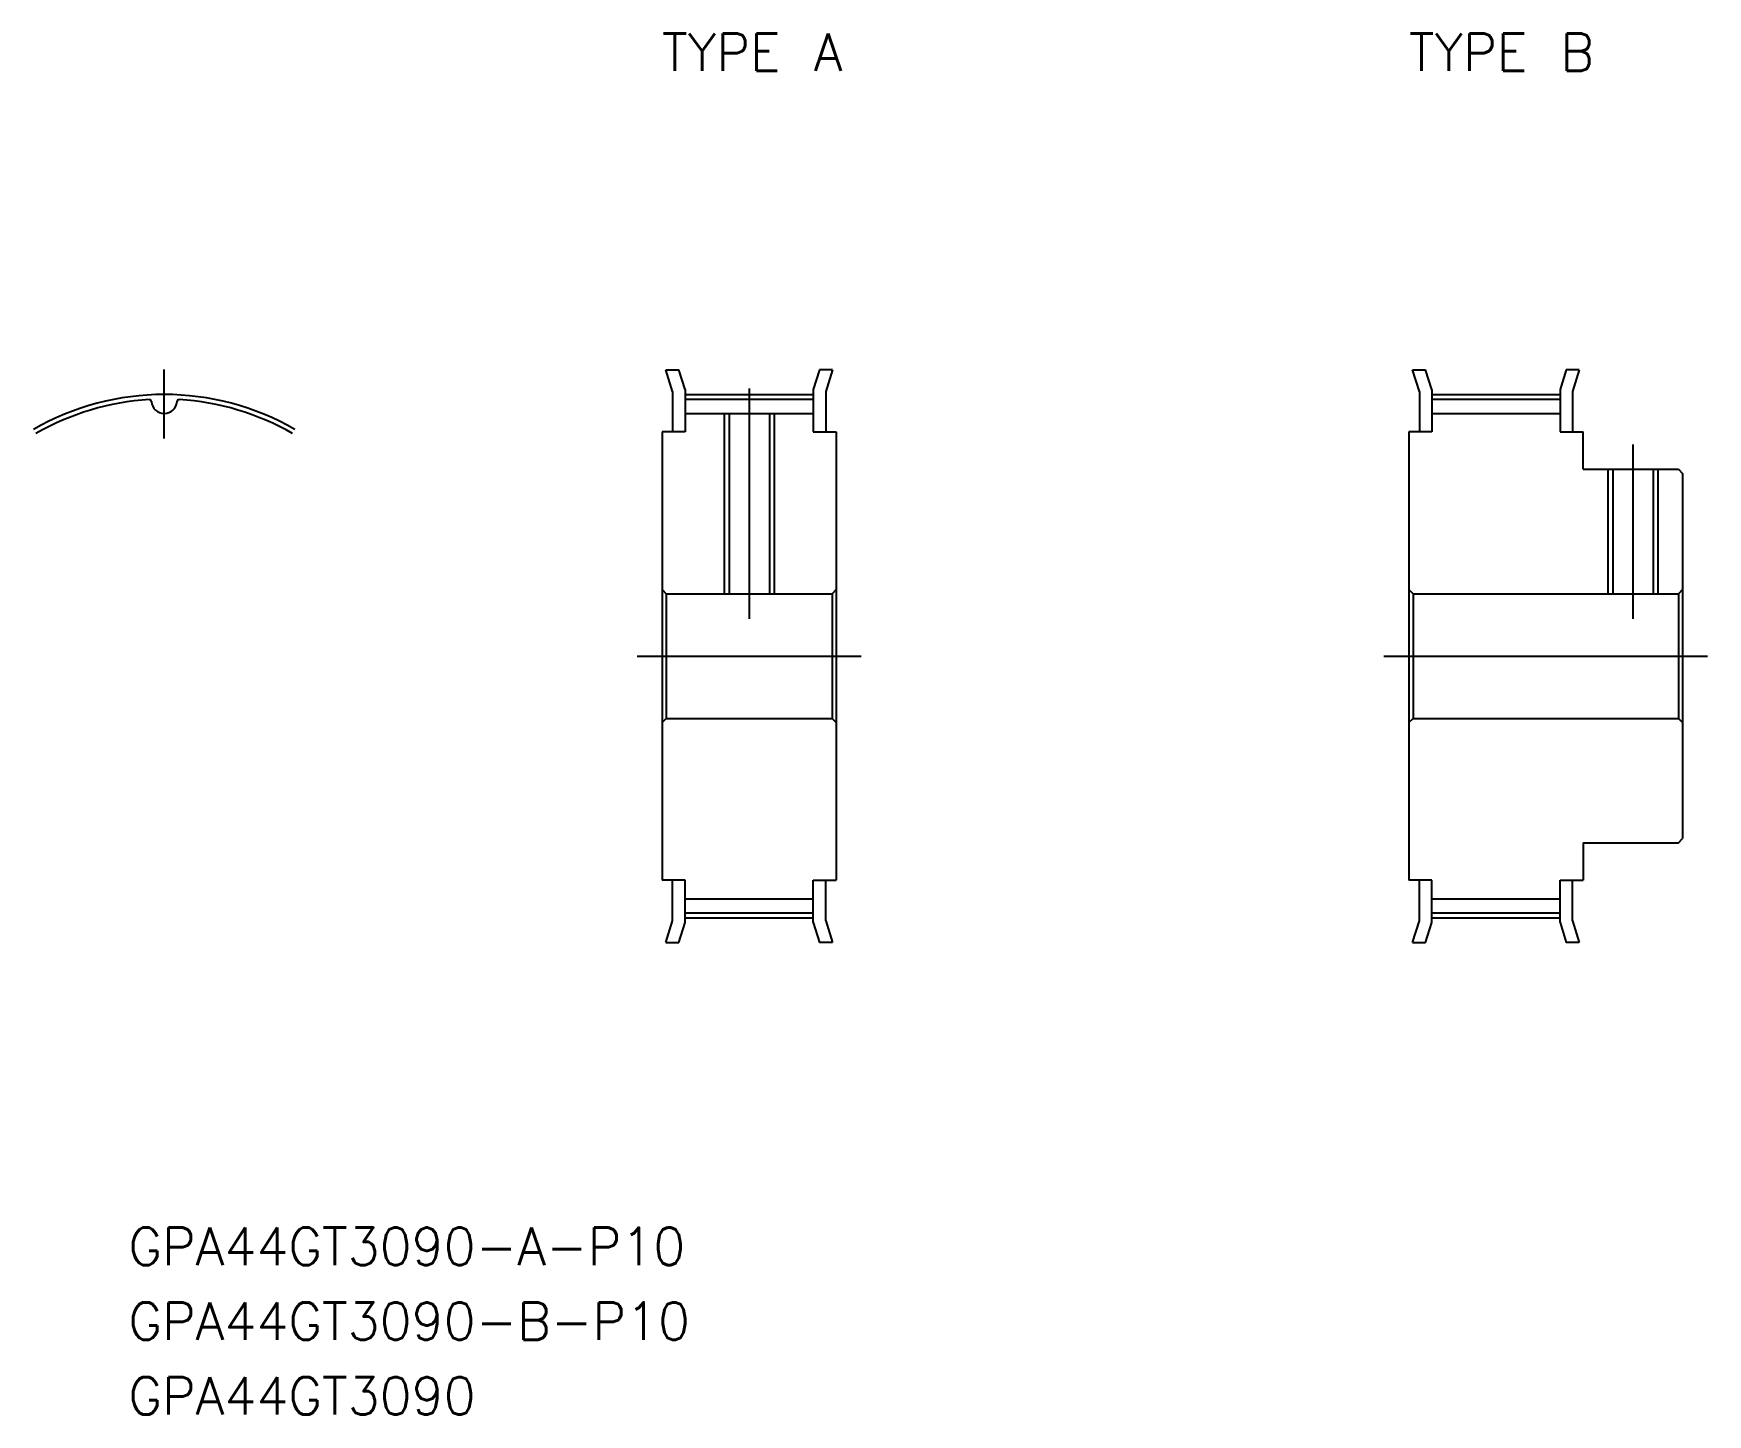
# Model space of a CAD drawing. Extents: x -11 to 124, y -61 to 50.
import ezdxf

# ---------------------------------------------------------------- set-up
doc = ezdxf.new("R2010")
doc.units = 0
doc.linetypes.add('CENTER', pattern=[50.8, 31.75, -6.35, 6.35, -6.35])
doc.layers.get('0').update_dxf_attribs({"linetype": 'CONTINUOUS'})
doc.layers.add('CENTER', color=1, linetype='CONTINUOUS')
doc.styles.get("Standard").update_dxf_attribs({"font": 'txt.shx', "height": 3, "bigfont": 'bigfont.shx'})

msp = doc.modelspace()

# ---------------------------------------------------------------- linework, layer by layer
at = {"color": 7, "linetype": 'CONTINUOUS'}
for p, q in [((40.85, 21.24), (40.3, 23)), ((40.3, 23), (41.35, 23)), ((41.85, 21.4), (41.35, 23)), ((52.65, 23), (52.15, 21.4)), ((53.7, 23), (52.65, 23)), ((53.7, 23), (53.15, 21.24)), ((100.85, 21.24), (100.3, 23)), ((100.3, 23), (101.35, 23)), ((101.85, 21.4), (101.35, 23)), ((112.65, 23), (112.15, 21.4)), ((113.7, 23), (112.65, 23)), ((113.7, 23), (113.15, 21.24)), ((40.85, 21.24), (40.85, 18)), ((41.85, 21.4), (41.85, 18)), ((41.85, 20.63), (52.15, 20.63)), ((52.15, 21.4), (52.15, 18)), ((53.15, 21.24), (53.15, 18)), ((100.85, 21.24), (100.85, 18)), ((101.85, 21.4), (101.85, 18)), ((101.85, 20.63), (112.15, 20.63)), ((112.15, 21.4), (112.15, 18)), ((113.15, 21.24), (113.15, 18)), ((41.85, 19.48), (52.15, 19.48)), ((45.38, 19.48), (45.38, 5)), ((48.62, 19.48), (48.62, 5)), ((101.85, 19.48), (112.15, 19.48)), ((40, 18), (40, -18)), ((41.85, 18), (40, 18)), ((52.15, 18), (54, 18)), ((54, 18), (54, -18)), ((100, 18), (100, -18)), ((101.85, 18), (100, 18)), ((112.15, 18), (114, 18)), ((114, 15), (114, 18)), ((114, 15), (121.66, 15)), ((116.38, 15), (116.38, 5)), ((119.62, 15), (119.62, 5)), ((121.66, 15), (122, 14.66)), ((122, 14.66), (122, -14.66)), ((40, 5.34), (40.34, 5)), ((40.34, 5), (53.66, 5)), ((40.34, 5), (40.34, -5)), ((54, 5.34), (53.66, 5)), ((53.66, 5), (53.66, -5)), ((100, 5.34), (100.34, 5)), ((100.34, 5), (121.66, 5)), ((100.34, 5), (100.34, -5)), ((122, 5.34), (121.66, 5)), ((121.66, 5), (121.66, -5)), ((40, -5.34), (40.34, -5)), ((40.34, -5), (53.66, -5)), ((54, -5.34), (53.66, -5)), ((100, -5.34), (100.34, -5)), ((100.34, -5), (121.66, -5)), ((122, -5.34), (121.66, -5)), ((121.66, -15), (122, -14.66)), ((114, -15), (121.66, -15)), ((114, -15), (114, -18)), ((41.85, -18), (40, -18)), ((40.85, -21.25), (40.85, -18)), ((41.85, -21.4), (41.85, -18)), ((52.15, -21.4), (52.15, -18)), ((52.15, -18), (54, -18)), ((53.15, -21.25), (53.15, -18)), ((101.85, -18), (100, -18)), ((100.85, -21.25), (100.85, -18)), ((101.85, -21.4), (101.85, -18)), ((112.15, -21.4), (112.15, -18)), ((112.15, -18), (114, -18)), ((113.15, -21.25), (113.15, -18)), ((41.85, -19.48), (52.15, -19.48)), ((101.85, -19.48), (112.15, -19.48)), ((40.3, -23), (40.85, -21.25)), ((41.35, -23), (41.85, -21.4)), ((41.85, -20.63), (52.15, -20.63)), ((52.15, -21.4), (52.65, -23)), ((53.15, -21.25), (53.7, -23)), ((100.3, -23), (100.85, -21.25)), ((101.35, -23), (101.85, -21.4)), ((101.85, -20.63), (112.15, -20.63)), ((112.15, -21.4), (112.65, -23)), ((113.15, -21.25), (113.7, -23)), ((40.3, -23), (41.35, -23)), ((53.7, -23), (52.65, -23)), ((100.3, -23), (101.35, -23)), ((113.7, -23), (112.65, -23))]:
    msp.add_line(p, q, dxfattribs=at)
at = {"color": 3, "linetype": 'CONTINUOUS'}
for p, q in [((45, 19.48), (45, 5)), ((49, 19.48), (49, 5)), ((116, 15), (116, 5)), ((120, 15), (120, 5))]:
    msp.add_line(p, q, dxfattribs=at)
at = {"color": 7, "linetype": 'CONTINUOUS'}
for centre, radius, start, end in [((0, 0), 20.63, 93.3453, 120), ((-1.19, 20.42), 0.171, 4.1614, 93.3453), ((0, 20.51), 1.03, 184.1614, 355.8386), ((1.19, 20.42), 0.171, 86.6547, 175.8386), ((0, 0), 20.63, 60, 86.6547)]:
    msp.add_arc(centre, radius, start, end, dxfattribs=at)
at = {"layer": 'CENTER', "color": 1, "linetype": 'CENTER'}
for p, q in [((0, 17.48), (0, 23.01)), ((41.85, 21), (52.15, 21)), ((47, 21.48), (47, 3)), ((101.85, 21.01), (112.15, 21.01)), ((118, 17), (118, 3)), ((38, 0), (56, 0)), ((98, 0), (124, 0)), ((41.85, -21.02), (52.15, -21.02)), ((101.85, -21.01), (112.15, -21.01))]:
    msp.add_line(p, q, dxfattribs=at)
msp.add_arc((0, 0), 21.01, 60, 120, dxfattribs=at)

# ---------------------------------------------------------------- texts
at = {"color": 7, "linetype": 'CONTINUOUS'}
for s, p in [('TYPE A', (40, 47)), ('TYPE B', (100, 47)), ('GPA44GT3090-A-P10', (-2.88, -48.9)), ('GPA44GT3090-B-P10', (-2.88, -54.9)), ('GPA44GT3090', (-2.88, -60.9))]:
    msp.add_text(s, height=3, dxfattribs=at).set_placement(p)

doc.saveas('drawing.dxf')
